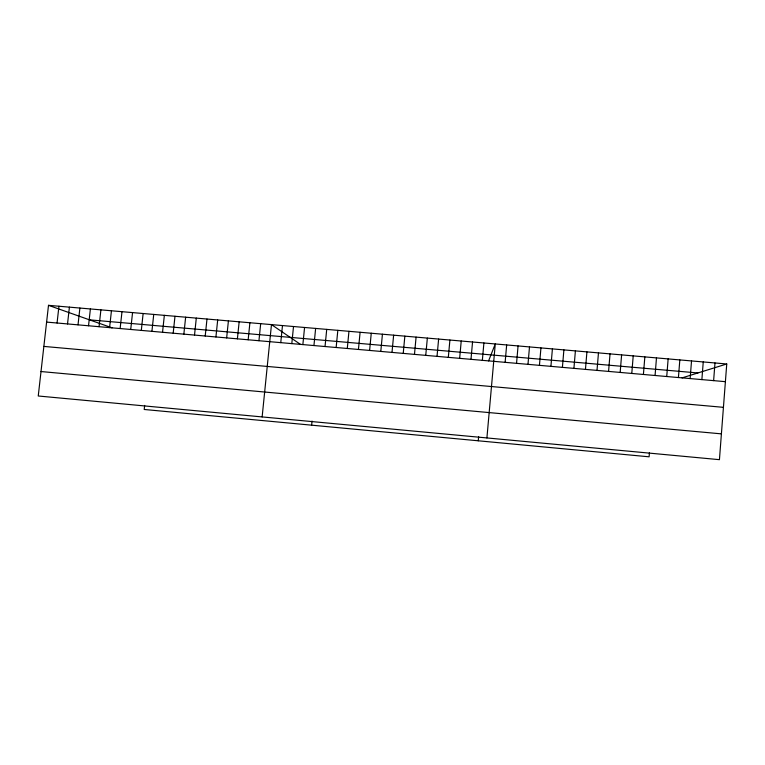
<?xml version="1.0" encoding="UTF-8"?>
<svg xmlns="http://www.w3.org/2000/svg" width="765" height="765" viewBox="0 0 765 765"><rect width="100%" height="100%" fill="white"/><g stroke="black" fill="none" stroke-linecap="round" stroke-linejoin="round"><path stroke-width="1.15" d="M726.75 363.977L719.435 459.669L38.25 395.993L48.501 305.331L726.75 363.977L682.064 377.881M701.878 379.603L703.245 361.95M713.621 380.635L714.988 362.964M666.736 376.514L668.141 358.909M678.431 377.547L679.827 359.923M690.145 378.57L691.522 360.937M631.785 373.454L633.21 355.888M643.413 374.468L644.838 356.892M655.069 375.491L656.475 357.905M649.437 452.593L649.102 456.81L144.212 409.476L144.642 405.421M608.577 371.417L610.03 353.889M620.166 372.431L621.61 354.884M573.922 368.376L575.395 350.896M585.455 369.38L586.918 351.89M597.006 370.394L598.469 352.885M539.44 365.345L540.941 347.912M550.915 366.349L552.406 348.907M562.409 367.363L563.891 349.892M516.547 363.337L518.068 345.933M527.984 364.341L529.495 346.918M482.352 360.334L483.901 342.978M478.259 440.793L478.632 436.633M486.913 437.934L495.271 343.963L488.577 360.898M505.13 362.333L506.66 344.948M448.328 357.351L449.906 340.043M459.65 358.345L461.219 341.018M470.991 359.34L472.55 341.993M414.477 354.377L416.084 337.116M425.742 355.371L427.348 338.092M437.025 356.356L438.622 339.067M392.005 352.407L393.631 335.175M403.232 353.392L404.848 336.141M358.441 349.462L360.095 332.278M369.61 350.437L371.255 333.234M380.798 351.422L382.433 334.209M311.632 425.177L312.034 421.066M325.039 346.526L326.722 329.39M336.151 347.501L337.824 330.346M347.291 348.477L348.955 331.312M291.809 343.609L293.511 326.512M302.864 344.585L304.566 327.468M313.946 345.551L315.629 328.424M258.943 340.731L260.674 323.681M262.137 416.925L271.47 324.609L300.482 344.384M280.765 342.644L282.476 325.565M226.65 337.891L228.41 320.889M237.399 338.838L239.149 321.816M248.166 339.784L249.906 322.744M194.52 335.07L196.299 318.106M205.211 336.007L206.99 319.034M215.921 336.954L217.69 319.961M162.543 332.268L164.351 315.343M173.186 333.196L174.984 316.27M183.849 334.133L185.637 317.188M141.315 330.404L143.132 313.516M151.919 331.331L153.736 314.425M109.586 327.621L111.441 310.772M120.143 328.548L121.989 311.68M130.719 329.476L132.555 312.598M78.02 324.848L79.895 308.046M88.53 325.766L90.394 308.955M99.048 326.693L100.903 309.863M57.059 323.012L58.953 306.23M67.53 323.93L69.414 307.138M89.457 319.837L697.89 372.957M46.608 322.094L725.402 381.668M43.854 346.411L723.432 407.334M41.014 371.541L721.405 433.86M48.501 305.331L112.092 327.85"/></g></svg>
